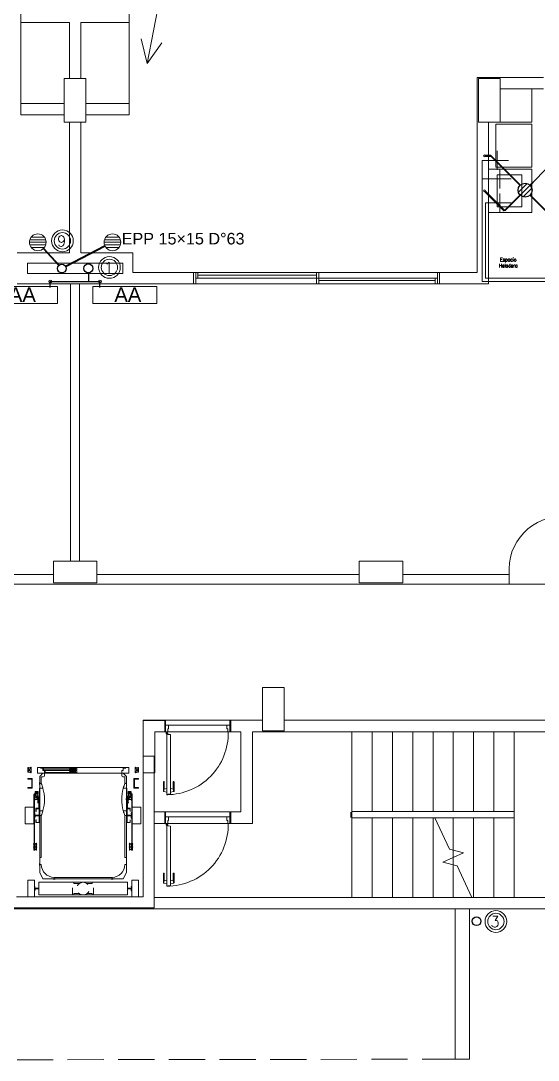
# Model space of a CAD drawing. Header units: millimetres. Extents: x 539 to 842, y -453 to -96.
# Drawn here: x 752.01 to 759.17, y -323.59 to -309.23 of the extents above; entities that cross this region are included whole.
import ezdxf

# ---------------------------------------------------------------- set-up
doc = ezdxf.new("R2010")
doc.units = ezdxf.units.MM
doc.header["$LTSCALE"] = 0.1
for name, pattern in [('ACAD_ISO02W100', [15, 12, -3]), ('CENTER', [2.25, 1, -0.1, 0.05, -0.1, 1]), ('CONTINUA', [0]), ('DASHED', [0.7, 0.5, -0.2]), ('HIDDEN', [0.375, 0.25, -0.125]), ('HIDDEN2', [0.1875, 0.125, -0.0625]), ('Overhead', [0.003969, 0.002381, -0.001587])]:
    doc.linetypes.add(name, pattern=pattern)
doc.layers.get('0').update_dxf_attribs({"lineweight": 5})
for name, color, linetype, lineweight in [('00-Agua Caliente', 1, 'Continuous', 20), ('00-Agua Fria', 5, 'ACAD_ISO02W100', 20), ('A-Texto Pluvial', 7, 'Continuous', 20), ('Arq-Equipamiento', 250, 'Continuous', 5)]:
    doc.layers.add(name, color=color, linetype=linetype, lineweight=lineweight)
for name, color, linetype in [('00-Pluvial', 40, 'Continuous'), ('00-Secundario', 24, 'Continuous'), ('Secundario', 24, 'Continuous'), ('Textos', 7, 'Continuous')]:
    doc.layers.add(name, color=color, linetype=linetype)
doc.layers.add('00-Primario', color=7, linetype='Continuous', true_color=0xff2400)
doc.styles.add('Arial', font='arial.ttf', dxfattribs={"height": 0.245883})
doc.styles.add('Romans', font='romans.shx')
doc.styles.add('Romans 1.50', font='romans.shx', dxfattribs={"width": 0.8, "height": 0.15})
doc.styles.get("Standard").update_dxf_attribs({"font": 'arial.ttf'})

# ---------------------------------------------------------------- blocks, each defined once
blk = doc.blocks.new('g')
blk.add_lwpolyline([(0.6, 0.2), (0.1, 0.2, -0.198945), (0, 0.3, -0.198878), (-0.1, 0.4), (-0.1, 1.2, 0.414208), (-0.3, 1.5, 0.414219), (-0.5, 1.2, -0.000005), (-0.5, -1.3, 0.000002), (-0.5, -1.3, 0.999999), (-0.1, -1.3), (-0.1, -0.4, -0.198907), (0, -0.3, -0.198919), (0.1, -0.2), (0.6, -0.2)], format="xyb")
blk = doc.blocks.new('2-1P F')
at = {"color": 8, "lineweight": 18}
for p, q in [((752.017, -308.682), (752.017, -309.248)), ((753.515, -309.248), (753.515, -308.682)), ((752.017, -309.248), (752.689, -309.248)), ((752.017, -310.369), (752.017, -309.248)), ((752.689, -309.248), (752.689, -310.024)), ((752.844, -310.024), (752.844, -309.248)), ((752.844, -309.248), (753.515, -309.248)), ((753.515, -309.248), (753.515, -310.369)), ((752.689, -310.024), (752.616, -310.024)), ((752.616, -310.024), (752.616, -310.369)), ((752.704, -310.024), (752.689, -310.024)), ((752.689, -310.024), (752.844, -310.024)), ((752.829, -310.024), (752.704, -310.024)), ((752.844, -310.024), (752.829, -310.024)), ((752.916, -310.024), (752.844, -310.024)), ((752.916, -310.369), (752.916, -310.024)), ((758.326, -310.009), (758.326, -312.703)), ((759.24, -310.009), (758.326, -310.009)), ((758.482, -310.024), (758.341, -310.024)), ((758.341, -310.024), (758.341, -310.624)), ((758.641, -310.024), (758.482, -310.024)), ((758.641, -310.149), (758.641, -310.024)), ((758.641, -310.024), (758.641, -310.165)), ((758.641, -310.15), (758.641, -310.149)), ((758.641, -310.163), (758.641, -310.15)), ((758.641, -310.164), (758.641, -310.163)), ((758.641, -310.165), (758.641, -310.164)), ((758.641, -310.624), (758.641, -310.165)), ((758.641, -310.165), (759.24, -310.165)), ((759.082, -310.624), (759.082, -310.165)), ((752.616, -310.369), (752.017, -310.369)), ((752.017, -310.369), (752.017, -310.524)), ((752.616, -310.369), (752.616, -310.384)), ((752.616, -310.524), (752.616, -310.369)), ((752.616, -310.384), (752.616, -310.509)), ((752.916, -310.384), (752.916, -310.369)), ((753.515, -310.369), (752.916, -310.369)), ((752.916, -310.369), (752.916, -310.524)), ((752.916, -310.509), (752.916, -310.384)), ((753.515, -310.524), (753.515, -310.369)), ((752.017, -310.524), (752.616, -310.524)), ((752.616, -310.509), (752.616, -310.524)), ((752.616, -310.524), (752.616, -310.624)), ((752.916, -310.524), (752.916, -310.509)), ((752.916, -310.624), (752.916, -310.524)), ((752.916, -310.524), (753.515, -310.524)), ((752.616, -310.624), (752.689, -310.624)), ((752.689, -310.624), (752.704, -310.624)), ((752.689, -310.624), (752.689, -312.433)), ((752.844, -310.624), (752.689, -310.624)), ((752.704, -310.624), (752.829, -310.624)), ((752.829, -310.624), (752.844, -310.624)), ((752.844, -310.624), (752.916, -310.624)), ((752.844, -312.433), (752.844, -310.624)), ((758.341, -310.624), (758.466, -310.624)), ((758.482, -310.624), (758.341, -310.624)), ((758.466, -310.624), (758.467, -310.624)), ((758.467, -310.624), (758.479, -310.624)), ((758.479, -310.624), (758.48, -310.624)), ((758.48, -310.624), (758.482, -310.624)), ((758.482, -310.624), (758.641, -310.624)), ((758.482, -312.859), (758.482, -310.624)), ((758.641, -310.624), (759.082, -310.624)), ((759.082, -311.274), (758.482, -311.274)), ((758.602, -311.795), (758.602, -311.355)), ((758.602, -311.355), (758.942, -311.355)), ((758.942, -311.355), (758.942, -311.795)), ((759.082, -311.876), (759.082, -311.274)), ((758.942, -311.795), (758.602, -311.795)), ((758.482, -311.876), (759.082, -311.876)), ((752.689, -312.433), (751.967, -312.433)), ((753.565, -312.433), (752.844, -312.433)), ((753.565, -312.703), (753.565, -312.433)), ((752.107, -312.573), (753.425, -312.573)), ((752.107, -312.718), (752.107, -312.573)), ((753.425, -312.573), (753.425, -312.718)), ((753.425, -312.718), (752.107, -312.718)), ((754.404, -312.703), (753.565, -312.703)), ((754.434, -312.703), (754.404, -312.703)), ((754.404, -312.703), (754.404, -312.859)), ((754.464, -312.703), (754.434, -312.703)), ((754.434, -312.703), (754.434, -312.781)), ((754.434, -312.859), (754.434, -312.703)), ((754.434, -312.781), (754.464, -312.781)), ((754.464, -312.781), (754.464, -312.703)), ((754.464, -312.703), (756.104, -312.703)), ((754.464, -312.731), (754.464, -312.742)), ((754.464, -312.742), (756.104, -312.742)), ((756.104, -312.781), (754.464, -312.781)), ((756.134, -312.703), (756.104, -312.703)), ((756.104, -312.703), (756.104, -312.781)), ((756.104, -312.742), (756.104, -312.731)), ((756.134, -312.781), (756.104, -312.781)), ((756.104, -312.781), (756.104, -312.859)), ((756.104, -312.781), (756.134, -312.781)), ((756.134, -312.781), (756.134, -312.703)), ((756.134, -312.703), (757.774, -312.703)), ((756.134, -312.859), (756.134, -312.781)), ((756.134, -312.781), (757.744, -312.781)), ((757.744, -312.812), (756.134, -312.812)), ((756.134, -312.812), (756.134, -312.826)), ((757.774, -312.781), (757.744, -312.781)), ((757.744, -312.781), (757.744, -312.859)), ((757.744, -312.826), (757.744, -312.812)), ((757.804, -312.703), (757.774, -312.703)), ((757.774, -312.703), (757.774, -312.859)), ((757.774, -312.859), (757.774, -312.781)), ((758.326, -312.703), (757.804, -312.703)), ((757.804, -312.859), (757.804, -312.703)), ((751.967, -312.859), (754.404, -312.859)), ((751.967, -312.859), (752.107, -312.859)), ((752.107, -312.859), (752.107, -312.858)), ((752.704, -312.859), (752.704, -316.692)), ((752.829, -312.859), (752.704, -312.859)), ((752.829, -316.692), (752.829, -312.859)), ((753.425, -312.858), (753.425, -312.859)), ((754.404, -312.859), (754.434, -312.859)), ((756.104, -312.859), (754.434, -312.859)), ((756.104, -312.859), (756.134, -312.859)), ((757.744, -312.859), (756.134, -312.859)), ((757.744, -312.859), (757.774, -312.859)), ((757.774, -312.859), (757.804, -312.859)), ((757.804, -312.859), (758.482, -312.859)), ((753.066, -316.692), (752.466, -316.692)), ((752.466, -316.692), (752.466, -316.876)), ((752.704, -316.692), (752.829, -316.692)), ((753.066, -316.876), (753.066, -316.692)), ((757.295, -316.692), (756.695, -316.692)), ((756.695, -316.692), (756.695, -316.876)), ((757.295, -316.876), (757.295, -316.692)), ((752.466, -316.876), (748.838, -316.876)), ((752.466, -316.876), (752.466, -316.878)), ((752.466, -316.992), (752.466, -316.876)), ((752.466, -316.878), (752.466, -316.879)), ((752.466, -316.879), (752.466, -316.891)), ((752.466, -316.891), (752.466, -316.892)), ((752.466, -316.892), (752.466, -316.992)), ((752.466, -316.992), (752.466, -316.992)), ((752.466, -316.992), (753.066, -316.992)), ((753.066, -316.878), (753.066, -316.876)), ((756.695, -316.876), (753.066, -316.876)), ((753.066, -316.876), (753.066, -316.992)), ((753.066, -316.879), (753.066, -316.878)), ((753.066, -316.891), (753.066, -316.879)), ((753.066, -316.892), (753.066, -316.891)), ((753.066, -316.992), (753.066, -316.892)), ((753.066, -316.992), (753.066, -316.992)), ((756.695, -316.876), (756.695, -316.878)), ((756.695, -316.992), (756.695, -316.876)), ((756.695, -316.878), (756.695, -316.879)), ((756.695, -316.879), (756.695, -316.891)), ((756.695, -316.891), (756.695, -316.892)), ((756.695, -316.892), (756.695, -316.992)), ((756.695, -316.992), (757.295, -316.992)), ((757.295, -316.878), (757.295, -316.876)), ((758.743, -316.876), (757.295, -316.876)), ((757.295, -316.876), (757.295, -316.992)), ((757.295, -316.879), (757.295, -316.878)), ((757.295, -316.891), (757.295, -316.879)), ((757.295, -316.892), (757.295, -316.891)), ((757.295, -316.992), (757.295, -316.892)), ((758.743, -316.876), (758.768, -316.876)), ((758.768, -316.876), (758.768, -317.01)), ((746.789, -317.01), (752.466, -317.01)), ((752.466, -317.01), (758.743, -317.01)), ((758.768, -317.01), (758.743, -317.01)), ((759.568, -317.01), (758.768, -317.01)), ((755.657, -318.438), (755.357, -318.438)), ((755.357, -318.438), (755.357, -319.038)), ((755.657, -318.89), (755.657, -318.438)), ((754.007, -318.89), (753.707, -318.89)), ((753.707, -318.89), (753.707, -319.616)), ((754.007, -318.892), (753.707, -318.892)), ((753.707, -318.893), (753.708, -318.893)), ((753.708, -318.89), (753.708, -319.616)), ((754.007, -318.893), (753.709, -318.893)), ((753.709, -318.893), (753.709, -319.616)), ((754.007, -318.89), (754.007, -319.053)), ((754.017, -318.89), (754.007, -318.89)), ((754.017, -318.89), (754.907, -318.89)), ((754.017, -318.961), (754.017, -318.89)), ((754.059, -318.961), (754.017, -318.961)), ((754.017, -318.961), (754.017, -319.053)), ((754.047, -319.053), (754.047, -319.011)), ((754.047, -319.011), (754.059, -319.011)), ((754.059, -319.011), (754.059, -318.961)), ((754.865, -318.961), (754.059, -318.961)), ((754.907, -318.961), (754.865, -318.961)), ((754.865, -318.961), (754.865, -319.011)), ((754.865, -319.011), (754.877, -319.011)), ((754.877, -319.011), (754.877, -319.053)), ((754.917, -318.89), (754.907, -318.89)), ((754.907, -318.89), (754.907, -318.961)), ((754.907, -319.053), (754.907, -318.961)), ((755.357, -318.89), (754.917, -318.89)), ((754.917, -319.053), (754.917, -318.89)), ((755.657, -318.892), (755.657, -318.89)), ((759.782, -318.89), (755.657, -318.89)), ((755.657, -318.89), (755.657, -319.038)), ((755.657, -318.893), (755.657, -318.892)), ((755.657, -318.908), (755.657, -318.893)), ((755.657, -319.038), (755.657, -318.908)), ((753.869, -319.053), (754.007, -319.053)), ((753.869, -319.616), (753.869, -319.053)), ((754.007, -319.053), (754.017, -319.053)), ((754.017, -319.053), (754.047, -319.053)), ((754.035, -319.053), (754.026, -319.064)), ((754.032, -319.061), (754.039, -319.053)), ((754.039, -319.053), (754.035, -319.053)), ((754.048, -319.08), (754.035, -319.08)), ((754.035, -319.08), (754.035, -319.921)), ((754.045, -319.07), (754.037, -319.063)), ((754.04, -319.07), (754.043, -319.072)), ((754.043, -319.072), (754.043, -319.08)), ((754.043, -319.08), (754.046, -319.08)), ((754.046, -319.08), (754.046, -319.072)), ((754.047, -319.053), (754.877, -319.053)), ((754.048, -319.088), (754.048, -319.08)), ((754.086, -319.09), (754.048, -319.088)), ((754.086, -319.91), (754.086, -319.09)), ((754.877, -319.053), (754.907, -319.053)), ((754.907, -319.053), (754.917, -319.053)), ((754.917, -319.053), (755.057, -319.053)), ((755.057, -319.053), (755.057, -320.157)), ((755.217, -319.053), (759.782, -319.053)), ((755.217, -320.317), (755.217, -319.053)), ((755.357, -319.038), (755.42, -319.038)), ((755.42, -319.038), (755.657, -319.038)), ((756.594, -320.153), (756.594, -319.053)), ((759.934, -319.053), (756.594, -319.053)), ((756.874, -320.153), (756.874, -319.053)), ((756.874, -320.153), (756.874, -319.053)), ((757.154, -320.153), (757.154, -319.053)), ((757.154, -320.153), (757.154, -319.053)), ((757.434, -320.153), (757.434, -319.053)), ((757.434, -320.153), (757.434, -319.053)), ((757.714, -320.153), (757.714, -319.053)), ((757.714, -320.153), (757.714, -319.053)), ((757.994, -320.153), (757.994, -319.053)), ((757.994, -320.153), (757.994, -319.053)), ((758.274, -320.153), (758.274, -319.053)), ((758.274, -320.153), (758.274, -319.053)), ((758.554, -320.153), (758.554, -319.053)), ((758.554, -320.153), (758.554, -319.053)), ((758.834, -320.153), (758.834, -319.053)), ((758.834, -320.153), (758.834, -319.053)), ((753.857, -319.386), (753.707, -319.386)), ((753.707, -319.386), (753.707, -321.333)), ((753.857, -321.483), (753.857, -319.386)), ((752.286, -319.551), (752.318, -319.551)), ((752.321, -319.585), (752.321, -319.553)), ((752.322, -319.586), (752.341, -319.586)), ((752.343, -319.657), (752.343, -319.589)), ((753.41, -319.657), (753.41, -319.589)), ((753.431, -319.586), (753.413, -319.586)), ((753.432, -319.585), (753.432, -319.553)), ((753.468, -319.551), (753.435, -319.551)), ((752.112, -319.697), (752.174, -319.697)), ((752.112, -319.706), (752.112, -319.697)), ((752.166, -319.706), (752.112, -319.706)), ((752.166, -319.822), (752.166, -319.706)), ((752.174, -319.697), (752.174, -319.831)), ((753.641, -319.697), (753.579, -319.697)), ((753.579, -319.697), (753.579, -319.831)), ((753.588, -319.822), (753.588, -319.706)), ((753.588, -319.706), (753.641, -319.706)), ((753.641, -319.706), (753.641, -319.697)), ((753.707, -319.616), (753.869, -319.616)), ((752.112, -319.831), (752.112, -319.822)), ((752.112, -319.822), (752.166, -319.822)), ((752.174, -319.831), (752.112, -319.831)), ((753.579, -319.831), (753.641, -319.831)), ((753.641, -319.822), (753.588, -319.822)), ((753.641, -319.831), (753.641, -319.822)), ((753.987, -319.744), (753.987, -319.87)), ((753.993, -319.738), (753.993, -319.877)), ((753.999, -319.845), (753.993, -319.852)), ((753.993, -319.877), (754.035, -319.887)), ((753.999, -319.845), (753.999, -319.744)), ((754.035, -319.836), (753.999, -319.845)), ((754.035, -319.887), (754.035, -319.836)), ((754.086, -319.836), (754.086, -319.887)), ((754.122, -319.845), (754.086, -319.836)), ((754.086, -319.887), (754.128, -319.877)), ((754.122, -319.744), (754.122, -319.845)), ((754.122, -319.845), (754.128, -319.852)), ((754.128, -319.738), (754.128, -319.877)), ((754.134, -319.87), (754.134, -319.744)), ((754.035, -319.921), (754.048, -319.921)), ((754.048, -319.913), (754.086, -319.91)), ((754.048, -319.921), (754.048, -319.913)), ((754.007, -320.157), (753.857, -320.157)), ((754.007, -320.157), (754.007, -320.317)), ((754.017, -320.157), (754.007, -320.157)), ((754.017, -320.157), (754.907, -320.157)), ((754.017, -320.225), (754.017, -320.157)), ((754.917, -320.157), (754.907, -320.157)), ((754.907, -320.157), (754.907, -320.225)), ((755.057, -320.157), (754.917, -320.157)), ((754.917, -320.317), (754.917, -320.157)), ((756.579, -320.233), (756.579, -320.163)), ((756.592, -320.245), (756.592, -320.15)), ((756.593, -320.248), (756.593, -320.149)), ((756.594, -320.15), (756.593, -320.15)), ((756.594, -320.248), (756.594, -320.148)), ((758.834, -320.153), (756.594, -320.153)), ((758.834, -320.238), (758.834, -320.153)), ((752.203, -320.245), (752.203, -320.172)), ((752.203, -320.172), (752.207, -320.172)), ((752.203, -320.245), (752.207, -320.245)), ((752.21, -320.174), (752.213, -320.203)), ((752.213, -320.214), (752.21, -320.242)), ((752.23, -320.205), (752.215, -320.205)), ((752.23, -320.212), (752.215, -320.212)), ((752.23, -320.205), (752.232, -320.204)), ((752.23, -320.205), (752.232, -320.204)), ((752.23, -320.212), (752.232, -320.212)), ((752.23, -320.212), (752.232, -320.212)), ((752.262, -320.204), (752.232, -320.204)), ((752.262, -320.212), (752.232, -320.212)), ((752.263, -320.205), (752.262, -320.204)), ((752.263, -320.211), (752.262, -320.212)), ((752.263, -320.205), (752.263, -320.211)), ((753.49, -320.205), (753.491, -320.204)), ((753.49, -320.205), (753.49, -320.211)), ((753.49, -320.211), (753.491, -320.212)), ((753.491, -320.204), (753.521, -320.204)), ((753.491, -320.212), (753.521, -320.212)), ((753.524, -320.205), (753.521, -320.204)), ((753.524, -320.205), (753.521, -320.204)), ((753.524, -320.212), (753.521, -320.212)), ((753.524, -320.212), (753.521, -320.212)), ((753.524, -320.205), (753.538, -320.205)), ((753.524, -320.212), (753.538, -320.212)), ((753.543, -320.174), (753.541, -320.203)), ((753.541, -320.214), (753.543, -320.242)), ((753.551, -320.172), (753.546, -320.172)), ((753.551, -320.245), (753.546, -320.245)), ((753.551, -320.245), (753.551, -320.172)), ((754.059, -320.225), (754.017, -320.225)), ((754.017, -320.225), (754.017, -320.317)), ((754.047, -320.317), (754.047, -320.275)), ((754.047, -320.275), (754.059, -320.275)), ((754.059, -320.275), (754.059, -320.225)), ((754.865, -320.225), (754.059, -320.225)), ((754.907, -320.225), (754.865, -320.225)), ((754.865, -320.225), (754.865, -320.275)), ((754.865, -320.275), (754.877, -320.275)), ((754.877, -320.275), (754.877, -320.317)), ((754.907, -320.317), (754.907, -320.225)), ((756.594, -320.245), (756.593, -320.245)), ((756.594, -320.238), (756.874, -320.238)), ((756.594, -320.245), (756.594, -321.338)), ((756.874, -320.238), (757.154, -320.238)), ((756.874, -320.238), (756.874, -321.338)), ((757.154, -320.238), (757.434, -320.238)), ((757.154, -320.238), (757.154, -321.338)), ((757.434, -320.238), (757.714, -320.238)), ((757.434, -320.238), (757.434, -321.338)), ((757.714, -320.238), (757.738, -320.238)), ((757.714, -320.238), (757.714, -321.338)), ((757.738, -320.238), (758.834, -320.238)), ((757.994, -320.238), (757.994, -320.687)), ((757.994, -320.238), (757.994, -320.687)), ((758.274, -320.238), (758.274, -321.338)), ((758.274, -320.238), (758.274, -321.338)), ((758.554, -320.238), (758.554, -321.338)), ((758.554, -320.238), (758.554, -321.338)), ((758.834, -320.238), (758.834, -321.338)), ((758.834, -320.238), (758.834, -321.338)), ((753.857, -320.317), (754.007, -320.317)), ((754.007, -320.317), (754.017, -320.317)), ((754.017, -320.317), (754.047, -320.317)), ((754.035, -320.317), (754.026, -320.328)), ((754.032, -320.325), (754.039, -320.317)), ((754.039, -320.317), (754.035, -320.317)), ((754.048, -320.344), (754.035, -320.344)), ((754.035, -320.344), (754.035, -321.185)), ((754.045, -320.334), (754.037, -320.327)), ((754.04, -320.334), (754.043, -320.336)), ((754.043, -320.336), (754.043, -320.344)), ((754.043, -320.344), (754.046, -320.344)), ((754.046, -320.344), (754.046, -320.336)), ((754.047, -320.317), (754.877, -320.317)), ((754.048, -320.352), (754.048, -320.344)), ((754.086, -320.354), (754.048, -320.352)), ((754.086, -321.174), (754.086, -320.354)), ((754.877, -320.317), (754.907, -320.317)), ((754.907, -320.317), (754.917, -320.317)), ((754.917, -320.317), (755.217, -320.317)), ((757.994, -320.687), (757.994, -320.788)), ((757.994, -320.788), (757.994, -320.888)), ((757.994, -320.788), (757.994, -320.888)), ((753.987, -321.008), (753.987, -321.134)), ((753.993, -321.002), (753.993, -321.141)), ((753.999, -321.109), (753.999, -321.008)), ((754.122, -321.008), (754.122, -321.109)), ((754.128, -321.002), (754.128, -321.141)), ((754.134, -321.134), (754.134, -321.008)), ((757.994, -320.888), (757.994, -321.338)), ((753.999, -321.109), (753.993, -321.116)), ((753.993, -321.141), (754.035, -321.151)), ((754.035, -321.1), (753.999, -321.109)), ((754.035, -321.151), (754.035, -321.1)), ((754.086, -321.1), (754.086, -321.151)), ((754.122, -321.109), (754.086, -321.1)), ((754.086, -321.151), (754.128, -321.141)), ((754.122, -321.109), (754.128, -321.116)), ((752.206, -321.186), (752.206, -321.248)), ((752.208, -321.186), (752.206, -321.186)), ((752.208, -321.248), (752.206, -321.248)), ((752.214, -321.211), (752.211, -321.189)), ((752.214, -321.223), (752.211, -321.246)), ((752.23, -321.214), (752.216, -321.214)), ((752.23, -321.221), (752.216, -321.221)), ((752.23, -321.214), (752.232, -321.213)), ((752.23, -321.221), (752.232, -321.221)), ((752.262, -321.213), (752.232, -321.213)), ((752.262, -321.221), (752.232, -321.221)), ((752.263, -321.214), (752.262, -321.213)), ((752.263, -321.22), (752.262, -321.221)), ((752.263, -321.214), (752.263, -321.22)), ((753.49, -321.214), (753.491, -321.213)), ((753.49, -321.214), (753.49, -321.22)), ((753.49, -321.22), (753.491, -321.221)), ((753.491, -321.213), (753.521, -321.213)), ((753.491, -321.221), (753.521, -321.221)), ((753.524, -321.214), (753.521, -321.213)), ((753.524, -321.221), (753.521, -321.221)), ((753.524, -321.214), (753.537, -321.214)), ((753.524, -321.221), (753.537, -321.221)), ((753.54, -321.211), (753.542, -321.189)), ((753.54, -321.223), (753.542, -321.246)), ((753.545, -321.186), (753.548, -321.186)), ((753.545, -321.248), (753.548, -321.248)), ((753.548, -321.186), (753.548, -321.248)), ((754.035, -321.185), (754.048, -321.185)), ((754.048, -321.177), (754.086, -321.174)), ((754.048, -321.185), (754.048, -321.177)), ((753.707, -321.333), (751.957, -321.333)), ((753.857, -321.335), (753.857, -321.483)), ((759.934, -321.338), (753.857, -321.338)), ((751.507, -321.498), (753.857, -321.498)), ((751.807, -321.483), (753.857, -321.483)), ((753.857, -321.498), (759.939, -321.498)), ((758.22, -321.498), (758.02, -321.498)), ((758.02, -321.498), (758.02, -323.574)), ((758.22, -323.574), (758.22, -321.498)), ((758.02, -323.574), (758.22, -323.574))]:
    blk.add_line(p, q, dxfattribs=at)
at = {"color": 8, "linetype": 'HIDDEN', "lineweight": 18}
for p, q in [((752.112, -319.608), (752.157, -319.537)), ((752.112, -319.546), (752.157, -319.617)), ((753.641, -319.608), (753.597, -319.537)), ((753.641, -319.546), (753.597, -319.617))]:
    blk.add_line(p, q, dxfattribs=at)
at = {"color": 8, "linetype": 'Continuous', "lineweight": 18}
for p, q in [((752.921, -319.542), (752.246, -319.542)), ((752.246, -319.542), (752.246, -319.622)), ((752.33, -319.551), (752.788, -319.551)), ((752.33, -319.577), (752.33, -319.551)), ((752.788, -319.577), (752.33, -319.577)), ((752.351, -319.613), (752.351, -319.586)), ((752.351, -319.586), (752.579, -319.586)), ((752.788, -319.586), (752.579, -319.586)), ((752.69, -319.564), (752.698, -319.558)), ((752.777, -319.564), (752.69, -319.564)), ((752.69, -319.564), (752.699, -319.571)), ((752.788, -319.551), (752.788, -319.577)), ((752.788, -319.613), (752.788, -319.586)), ((752.832, -319.542), (753.508, -319.542)), ((753.508, -319.542), (753.508, -319.622)), ((752.246, -319.622), (752.921, -319.622)), ((752.277, -319.67), (752.321, -319.622)), ((752.277, -320.995), (752.277, -319.67)), ((752.326, -319.675), (752.302, -319.675)), ((752.321, -319.622), (752.921, -319.622)), ((752.579, -319.613), (752.351, -319.613)), ((752.579, -319.613), (752.788, -319.613)), ((752.69, -319.601), (752.698, -319.594)), ((752.777, -319.601), (752.69, -319.601)), ((752.69, -319.601), (752.699, -319.607)), ((753.432, -319.622), (752.832, -319.622)), ((753.508, -319.622), (752.832, -319.622)), ((753.428, -319.675), (753.452, -319.675)), ((753.477, -319.669), (753.432, -319.622)), ((753.477, -320.995), (753.477, -319.669)), ((752.217, -319.875), (752.252, -319.875)), ((752.217, -319.876), (752.252, -319.876)), ((753.536, -319.875), (753.502, -319.875)), ((753.536, -319.876), (753.502, -319.876)), ((752.197, -319.917), (752.197, -320.288)), ((752.203, -319.917), (752.203, -320.288)), ((752.208, -319.905), (752.254, -319.905)), ((752.208, -319.911), (752.254, -319.911)), ((752.21, -319.958), (752.21, -319.997)), ((752.21, -319.997), (752.211, -319.997)), ((752.211, -319.989), (752.211, -319.997)), ((752.212, -319.955), (752.229, -319.955)), ((752.212, -319.987), (752.252, -319.987)), ((752.212, -319.988), (752.252, -319.988)), ((752.215, -319.877), (752.215, -319.903)), ((752.215, -319.89), (752.216, -319.89)), ((752.216, -319.877), (752.216, -319.903)), ((752.216, -319.903), (752.217, -319.904)), ((752.217, -319.904), (752.252, -319.904)), ((752.217, -319.904), (752.252, -319.904)), ((752.219, -319.911), (752.219, -319.94)), ((752.219, -319.94), (752.229, -319.94)), ((752.224, -319.886), (752.228, -319.886)), ((752.224, -319.886), (752.224, -319.894)), ((752.224, -319.894), (752.228, -319.894)), ((752.228, -319.884), (752.228, -319.886)), ((752.228, -319.884), (752.241, -319.884)), ((752.228, -319.894), (752.228, -319.896)), ((752.228, -319.896), (752.241, -319.896)), ((752.229, -319.934), (752.229, -319.968)), ((752.24, -319.934), (752.229, -319.934)), ((752.229, -319.968), (752.24, -319.968)), ((752.24, -319.968), (752.24, -319.934)), ((752.24, -319.94), (752.25, -319.94)), ((752.24, -319.955), (752.252, -319.955)), ((752.241, -319.884), (752.241, -319.886)), ((752.241, -319.886), (752.245, -319.886)), ((752.241, -319.894), (752.241, -319.896)), ((752.241, -319.894), (752.245, -319.894)), ((752.244, -319.988), (752.244, -319.99)), ((752.244, -319.99), (752.251, -319.99)), ((752.245, -319.886), (752.245, -319.894)), ((752.25, -319.911), (752.25, -319.94)), ((752.251, -319.988), (752.251, -319.991)), ((752.251, -319.991), (752.253, -319.991)), ((752.253, -319.903), (752.252, -319.904)), ((752.253, -319.877), (752.253, -319.903)), ((752.253, -319.89), (752.254, -319.89)), ((752.253, -319.989), (752.253, -320.028)), ((752.254, -319.877), (752.254, -319.903)), ((752.254, -319.905), (752.254, -319.911)), ((752.254, -319.958), (752.254, -320.028)), ((752.254, -319.958), (752.263, -319.958)), ((752.254, -320.003), (752.263, -320.003)), ((752.263, -320.099), (752.263, -319.935)), ((752.263, -319.935), (752.268, -319.935)), ((752.268, -319.935), (752.268, -320.1)), ((752.268, -319.971), (752.271, -319.971)), ((752.268, -319.99), (752.271, -319.99)), ((752.271, -319.971), (752.279, -319.971)), ((752.271, -319.99), (752.271, -319.971)), ((752.271, -319.975), (752.279, -319.975)), ((752.271, -319.986), (752.279, -319.986)), ((752.271, -319.99), (752.279, -319.99)), ((752.28, -319.988), (752.28, -319.972)), ((753.482, -319.971), (753.474, -319.971)), ((753.474, -319.988), (753.474, -319.972)), ((753.482, -319.986), (753.474, -319.986)), ((753.482, -319.99), (753.474, -319.99)), ((753.482, -319.975), (753.475, -319.975)), ((753.485, -319.971), (753.483, -319.971)), ((753.483, -319.99), (753.483, -319.971)), ((753.485, -319.99), (753.483, -319.99)), ((753.49, -319.935), (753.485, -319.935)), ((753.485, -319.935), (753.485, -320.1)), ((753.49, -320.099), (753.49, -319.935)), ((753.499, -319.958), (753.49, -319.958)), ((753.499, -320.003), (753.49, -320.003)), ((753.499, -319.877), (753.499, -319.903)), ((753.5, -319.89), (753.499, -319.89)), ((753.545, -319.905), (753.499, -319.905)), ((753.499, -319.905), (753.499, -319.911)), ((753.545, -319.911), (753.499, -319.911)), ((753.499, -319.958), (753.499, -320.028)), ((753.5, -319.877), (753.5, -319.903)), ((753.5, -319.903), (753.502, -319.904)), ((753.5, -319.989), (753.5, -320.028)), ((753.503, -319.991), (753.5, -319.991)), ((753.536, -319.904), (753.502, -319.904)), ((753.536, -319.904), (753.502, -319.904)), ((753.513, -319.955), (753.502, -319.955)), ((753.541, -319.987), (753.502, -319.987)), ((753.541, -319.988), (753.502, -319.988)), ((753.503, -319.911), (753.503, -319.94)), ((753.513, -319.94), (753.503, -319.94)), ((753.503, -319.988), (753.503, -319.991)), ((753.51, -319.99), (753.503, -319.99)), ((753.509, -319.886), (753.509, -319.894)), ((753.513, -319.886), (753.509, -319.886)), ((753.513, -319.894), (753.509, -319.894)), ((753.51, -319.988), (753.51, -319.99)), ((753.513, -319.884), (753.513, -319.886)), ((753.525, -319.884), (753.513, -319.884)), ((753.513, -319.894), (753.513, -319.896)), ((753.525, -319.896), (753.513, -319.896)), ((753.513, -319.968), (753.513, -319.934)), ((753.513, -319.934), (753.525, -319.934)), ((753.525, -319.968), (753.513, -319.968)), ((753.525, -319.884), (753.525, -319.886)), ((753.529, -319.886), (753.525, -319.886)), ((753.525, -319.894), (753.525, -319.896)), ((753.529, -319.894), (753.525, -319.894)), ((753.525, -319.934), (753.525, -319.968)), ((753.535, -319.94), (753.525, -319.94)), ((753.541, -319.955), (753.525, -319.955)), ((753.529, -319.886), (753.529, -319.894)), ((753.535, -319.911), (753.535, -319.94)), ((753.538, -319.903), (753.536, -319.904)), ((753.538, -319.877), (753.538, -319.903)), ((753.539, -319.89), (753.538, -319.89)), ((753.539, -319.877), (753.539, -319.903)), ((753.542, -319.989), (753.542, -319.997)), ((753.544, -319.997), (753.542, -319.997)), ((753.544, -319.958), (753.544, -319.997)), ((753.551, -319.917), (753.551, -320.288)), ((753.556, -319.917), (753.556, -320.288)), ((752.077, -320.324), (752.077, -320.093)), ((752.077, -320.093), (752.197, -320.093)), ((752.197, -320.093), (752.197, -320.324)), ((752.224, -320.105), (752.257, -320.105)), ((752.224, -320.111), (752.224, -320.105)), ((752.258, -320.111), (752.224, -320.111)), ((752.245, -320.03), (752.252, -320.03)), ((752.245, -320.03), (752.245, -320.031)), ((752.245, -320.031), (752.252, -320.031)), ((753.495, -320.111), (753.529, -320.111)), ((753.529, -320.105), (753.496, -320.105)), ((753.508, -320.03), (753.502, -320.03)), ((753.508, -320.031), (753.502, -320.031)), ((753.508, -320.03), (753.508, -320.031)), ((753.529, -320.111), (753.529, -320.105)), ((753.677, -320.093), (753.556, -320.093)), ((753.556, -320.093), (753.556, -320.324)), ((753.677, -320.324), (753.677, -320.093)), ((752.197, -320.288), (752.203, -320.288)), ((752.277, -320.208), (752.299, -320.208)), ((752.299, -320.208), (752.299, -320.786)), ((753.477, -320.208), (753.454, -320.208)), ((753.454, -320.208), (753.454, -320.786)), ((753.556, -320.288), (753.551, -320.288)), ((757.941, -320.674), (757.738, -320.238)), ((752.197, -320.324), (752.077, -320.324)), ((753.556, -320.324), (753.677, -320.324)), ((757.852, -320.854), (758.136, -320.722)), ((758.136, -320.722), (757.941, -320.674)), ((752.299, -320.786), (752.277, -320.786)), ((753.454, -320.786), (753.477, -320.786)), ((758.047, -320.901), (757.852, -320.854)), ((752.321, -321.084), (752.277, -320.995)), ((753.432, -321.084), (753.477, -320.995)), ((758.25, -321.338), (758.047, -320.901)), ((752.112, -321.333), (752.112, -321.102)), ((752.112, -321.102), (752.206, -321.102)), ((752.206, -321.102), (752.206, -321.333)), ((752.263, -321.305), (752.263, -321.129)), ((752.263, -321.129), (752.921, -321.13)), ((752.921, -321.084), (752.321, -321.084)), ((752.477, -321.084), (752.477, -321.062)), ((752.477, -321.062), (752.921, -321.062)), ((753.277, -321.062), (752.832, -321.062)), ((752.832, -321.084), (753.432, -321.084)), ((753.49, -321.129), (752.832, -321.13)), ((753.277, -321.084), (753.277, -321.062)), ((753.49, -321.305), (753.49, -321.129)), ((753.641, -321.102), (753.548, -321.102)), ((753.548, -321.102), (753.548, -321.333)), ((753.641, -321.333), (753.641, -321.102)), ((752.921, -321.305), (752.263, -321.305)), ((752.832, -321.305), (753.49, -321.305)), ((752.206, -321.333), (752.112, -321.333)), ((753.548, -321.333), (753.641, -321.333))]:
    blk.add_line(p, q, dxfattribs=at)
at = {"color": 8, "linetype": 'CENTER', "lineweight": 18}
for p, q in [((752.217, -319.89), (752.252, -319.89)), ((752.242, -319.98), (752.283, -319.98)), ((753.512, -319.98), (753.47, -319.98)), ((753.536, -319.89), (753.502, -319.89))]:
    blk.add_line(p, q, dxfattribs=at)
at = {"color": 8, "linetype": 'DASHED', "lineweight": 18}
for p, q in [((752.244, -319.971), (752.251, -319.971)), ((752.244, -319.971), (752.244, -319.987)), ((752.244, -319.975), (752.251, -319.975)), ((752.244, -319.986), (752.251, -319.986)), ((752.251, -319.97), (752.251, -319.987)), ((752.251, -319.97), (752.254, -319.97)), ((752.253, -319.989), (752.253, -319.989)), ((753.503, -319.97), (753.499, -319.97)), ((753.5, -319.989), (753.5, -319.989)), ((753.503, -319.97), (753.503, -319.987)), ((753.51, -319.971), (753.503, -319.971)), ((753.51, -319.975), (753.503, -319.975)), ((753.51, -319.986), (753.503, -319.986)), ((753.51, -319.971), (753.51, -319.987))]:
    blk.add_line(p, q, dxfattribs=at)
at = {"color": 8, "linetype": 'Overhead', "lineweight": 18}
for p, q in [((756.594, -320.245), (756.594, -321.338)), ((756.874, -320.238), (756.874, -321.338)), ((757.154, -320.238), (757.154, -321.338)), ((757.434, -320.238), (757.434, -321.338)), ((757.714, -320.238), (757.714, -321.338)), ((757.994, -320.687), (757.994, -320.788)), ((757.994, -320.888), (757.994, -321.338))]:
    blk.add_line(p, q, dxfattribs=at)
at = {"color": 8, "linetype": 'HIDDEN2', "lineweight": 18, "ltscale": 0.5}
for p, q in [((752.731, -321.305), (752.731, -321.13)), ((752.731, -321.13), (752.75, -321.13)), ((752.75, -321.13), (752.75, -321.149)), ((752.75, -321.149), (752.823, -321.149)), ((753.003, -321.149), (752.93, -321.149)), ((753.022, -321.13), (753.003, -321.13)), ((753.003, -321.13), (753.003, -321.149)), ((753.022, -321.305), (753.022, -321.13)), ((752.75, -321.305), (752.731, -321.305)), ((752.823, -321.285), (752.75, -321.285)), ((752.75, -321.285), (752.75, -321.305)), ((752.93, -321.285), (753.003, -321.285)), ((753.003, -321.285), (753.003, -321.305)), ((753.003, -321.305), (753.022, -321.305))]:
    blk.add_line(p, q, dxfattribs=at)
at = {"color": 8, "linetype": 'DASHED', "lineweight": 18, "ltscale": 10}
blk.add_line((747.063, -323.589), (758.12, -323.574), dxfattribs=at)
at = {"color": 8, "lineweight": 18}
for points in [[(759.082, -310.656), (759.082, -311.246), (758.582, -311.246), (758.582, -310.656)], [(752.157, -319.537), (752.157, -319.617), (752.112, -319.608), (752.112, -319.546)], [(753.597, -319.537), (753.597, -319.617), (753.641, -319.608), (753.641, -319.546)], [(752.234, -320.591), (752.229, -320.591), (752.229, -320.688), (752.234, -320.688)], [(753.519, -320.591), (753.524, -320.591), (753.524, -320.688), (753.519, -320.688)]]:
    blk.add_lwpolyline(points, close=True, dxfattribs=at)
for points in [[(752.302, -319.675, 0.382405), (752.299, -319.677), (752.299, -319.761, -0.382405), (752.296, -319.764), (752.279, -319.764, -0.414213), (752.277, -319.761), (752.277, -319.753)], [(753.452, -319.675, -0.382405), (753.454, -319.677), (753.454, -319.761, 0.382405), (753.457, -319.764), (753.474, -319.764, 0.414213), (753.477, -319.761), (753.477, -319.753)], [(752.272, -319.831), (752.318, -319.831, 0.498137), (752.321, -319.827, 0.014075), (752.311, -319.796, 0.014078), (752.299, -319.766, 0.303961), (752.297, -319.764), (752.279, -319.764, 0.414205), (752.277, -319.767), (752.277, -319.775)], [(752.294, -319.831), (752.275, -319.831, 0.415832), (752.272, -319.833), (752.272, -320.139, 0.414217), (752.275, -320.142), (752.294, -320.142)], [(752.279, -319.764, 0.414213), (752.277, -319.767), (752.277, -319.775)], [(752.296, -320.142), (752.32, -320.142, 0.337311), (752.322, -320.14, 0.067471), (752.343, -319.986, 0.067485), (752.322, -319.832, 0.337302), (752.32, -319.831), (752.296, -319.831)], [(753.457, -320.142), (753.434, -320.142, -0.337311), (753.431, -320.14, -0.067471), (753.41, -319.986, -0.067485), (753.431, -319.832, -0.337302), (753.434, -319.831), (753.457, -319.831)], [(753.481, -319.831), (753.435, -319.831, -0.498137), (753.433, -319.827, -0.014075), (753.442, -319.796, -0.014078), (753.454, -319.766, -0.303961), (753.456, -319.764), (753.474, -319.764, -0.414205), (753.477, -319.767), (753.477, -319.775)], [(753.459, -319.831), (753.478, -319.831, -0.415832), (753.481, -319.833), (753.481, -320.139, -0.414217), (753.478, -320.142), (753.459, -320.142)], [(753.474, -319.764, -0.414213), (753.477, -319.767), (753.477, -319.775)], [(752.228, -320.266), (752.225, -320.266), (752.225, -320.301, 0.414213), (752.23, -320.306), (752.266, -320.306, 0.414214), (752.271, -320.301), (752.271, -320.116, 0.414214), (752.266, -320.111), (752.23, -320.111, 0.414214), (752.225, -320.116), (752.225, -320.151), (752.228, -320.151), (752.228, -320.116, -0.41421), (752.23, -320.113), (752.266, -320.113, -0.414217), (752.269, -320.116), (752.269, -320.301, -0.414213), (752.266, -320.303), (752.23, -320.303, -0.414218), (752.228, -320.301), (752.228, -320.266)], [(752.272, -320.142), (752.318, -320.142, -0.498137), (752.321, -320.145, -0.014075), (752.311, -320.176, -0.014078), (752.299, -320.207, -0.303961), (752.297, -320.208), (752.279, -320.208, -0.414205), (752.277, -320.206), (752.277, -320.198)], [(753.481, -320.142), (753.435, -320.142, 0.498137), (753.433, -320.145, 0.014075), (753.442, -320.176, 0.014078), (753.454, -320.207, 0.303961), (753.456, -320.208), (753.474, -320.208, 0.414205), (753.477, -320.206), (753.477, -320.198)], [(753.526, -320.266), (753.528, -320.266), (753.528, -320.301, -0.414213), (753.523, -320.306), (753.487, -320.306, -0.414214), (753.482, -320.301), (753.482, -320.116, -0.414214), (753.487, -320.111), (753.523, -320.111, -0.414214), (753.528, -320.116), (753.528, -320.151), (753.526, -320.151), (753.526, -320.116, 0.41421), (753.523, -320.113), (753.487, -320.113, 0.414217), (753.485, -320.116), (753.485, -320.301, 0.414213), (753.487, -320.303), (753.523, -320.303, 0.414218), (753.526, -320.301), (753.526, -320.266)], [(752.279, -320.208, 0.414205), (752.277, -320.211), (752.277, -320.219)], [(753.474, -320.208, -0.414205), (753.477, -320.211), (753.477, -320.219)], [(752.279, -320.884), (752.279, -320.884, -0.414213), (752.277, -320.881), (752.277, -320.873)], [(753.474, -320.884), (753.474, -320.884, 0.414213), (753.477, -320.881), (753.477, -320.873)], [(752.466, -321.084), (752.474, -321.084, 0.414214), (752.477, -321.081), (752.477, -321.064, 0.417709), (752.474, -321.062, -0.405583), (752.299, -320.886, 0.40989), (752.296, -320.884), (752.279, -320.884, 0.414213), (752.277, -320.887), (752.277, -320.895)], [(753.287, -321.084), (753.279, -321.084, -0.414214), (753.277, -321.081), (753.277, -321.064, -0.417709), (753.279, -321.062, 0.405583), (753.454, -320.886, -0.40989), (753.457, -320.884), (753.474, -320.884, -0.414213), (753.477, -320.887), (753.477, -320.895)], [(752.487, -321.084), (752.479, -321.084, -0.414214), (752.477, -321.081)], [(753.266, -321.084), (753.274, -321.084, 0.414214), (753.277, -321.081)]]:
    blk.add_lwpolyline(points, format="xyb", dxfattribs=at)
for points in [[(752.198, -320.591), (752.194, -320.591), (752.194, -320.688), (752.198, -320.688), (752.198, -320.102), (752.203, -320.102), (752.203, -320.688), (752.207, -320.688), (752.207, -320.591), (752.203, -320.591)], [(753.555, -320.591), (753.559, -320.591), (753.559, -320.688), (753.555, -320.688), (753.555, -320.102), (753.551, -320.102), (753.551, -320.688), (753.546, -320.688), (753.546, -320.591), (753.551, -320.591)], [(752.194, -320.604), (752.189, -320.604), (752.189, -320.599), (752.194, -320.599)], [(752.194, -320.644), (752.189, -320.644), (752.189, -320.639), (752.194, -320.639)], [(752.194, -320.675), (752.189, -320.675), (752.189, -320.679), (752.194, -320.679)], [(752.198, -320.599), (752.203, -320.599)], [(752.203, -320.604), (752.198, -320.604)], [(752.198, -320.639), (752.203, -320.639)], [(752.203, -320.644), (752.198, -320.644)], [(752.203, -320.675), (752.198, -320.675)], [(752.198, -320.679), (752.203, -320.679)], [(752.207, -320.599), (752.229, -320.599)], [(752.229, -320.604), (752.207, -320.604)], [(752.207, -320.639), (752.229, -320.639)], [(752.229, -320.644), (752.207, -320.644)], [(752.229, -320.675), (752.207, -320.675)], [(752.207, -320.679), (752.229, -320.679)], [(752.234, -320.599), (752.238, -320.599), (752.238, -320.604)], [(752.238, -320.604), (752.234, -320.604)], [(752.234, -320.639), (752.238, -320.639), (752.238, -320.644)], [(752.238, -320.644), (752.234, -320.644)], [(752.234, -320.679), (752.238, -320.679), (752.238, -320.675)], [(752.238, -320.675), (752.234, -320.675)], [(753.519, -320.599), (753.515, -320.599), (753.515, -320.604)], [(753.515, -320.604), (753.519, -320.604)], [(753.519, -320.639), (753.515, -320.639), (753.515, -320.644)], [(753.515, -320.644), (753.519, -320.644)], [(753.519, -320.679), (753.515, -320.679), (753.515, -320.675)], [(753.515, -320.675), (753.519, -320.675)], [(753.546, -320.599), (753.524, -320.599)], [(753.524, -320.604), (753.546, -320.604)], [(753.546, -320.639), (753.524, -320.639)], [(753.524, -320.644), (753.546, -320.644)], [(753.524, -320.675), (753.546, -320.675)], [(753.546, -320.679), (753.524, -320.679)], [(753.555, -320.599), (753.551, -320.599)], [(753.551, -320.604), (753.555, -320.604)], [(753.555, -320.639), (753.551, -320.639)], [(753.551, -320.644), (753.555, -320.644)], [(753.551, -320.675), (753.555, -320.675)], [(753.555, -320.679), (753.551, -320.679)], [(753.559, -320.604), (753.564, -320.604), (753.564, -320.599), (753.559, -320.599)], [(753.559, -320.644), (753.564, -320.644), (753.564, -320.639), (753.559, -320.639)], [(753.559, -320.675), (753.564, -320.675), (753.564, -320.679), (753.559, -320.679)]]:
    blk.add_lwpolyline(points, dxfattribs=at)
for centre, radius, start, end in [((759.495, -316.805), 0.73, 86.6701, 185.5698), ((754.032, -319.069), 0.008, 140.0449, 87.8154), ((754.032, -319.069), 0.008, 50.0009, 357.8154), ((754.032, -319.069), 0.851, 270.2086, 1.1106), ((754.043, -319.072), 0.003, 0, 50.0009), ((752.318, -319.553), 0.00267, 360, 90), ((752.322, -319.585), 0.00133, 180, 270), ((752.341, -319.589), 0.00267, 360, 90), ((753.413, -319.589), 0.00267, 90, 180), ((753.431, -319.585), 0.00133, 270, 0), ((753.435, -319.553), 0.00267, 90, 180), ((752.326, -319.657), 0.0178, 270, 0), ((752.326, -319.657), 0.0178, 270, 0), ((753.428, -319.657), 0.0178, 180, 270), ((753.428, -319.657), 0.0178, 180, 270), ((753.993, -319.744), 0.006, 0, 180), ((753.995, -319.87), 0.0077, 182.0498, 257.2547), ((754.128, -319.744), 0.006, 0, 180), ((754.126, -319.87), 0.0077, 282.7453, 357.9502), ((752.207, -320.174), 0.00282, 4.9483, 89.9945), ((752.207, -320.242), 0.00282, 270.0055, 355.0517), ((752.215, -320.202), 0.00267, 185.4586, 270.0006), ((752.215, -320.214), 0.00267, 89.9994, 174.5414), ((753.538, -320.202), 0.00267, 269.9994, 354.5414), ((753.538, -320.214), 0.00267, 5.4586, 90.0006), ((753.546, -320.174), 0.00282, 90.0055, 175.0517), ((753.546, -320.242), 0.00282, 184.9483, 269.9945), ((754.032, -320.333), 0.008, 140.0449, 87.8154), ((754.032, -320.333), 0.008, 50.0009, 357.8154), ((754.032, -320.333), 0.851, 270.2086, 1.1106), ((754.043, -320.336), 0.003, 0, 50.0009), ((753.993, -321.008), 0.006, 0, 180), ((754.128, -321.008), 0.006, 0, 180), ((753.995, -321.134), 0.0077, 182.0498, 257.2547), ((754.126, -321.134), 0.0077, 282.7453, 357.9502), ((752.208, -321.189), 0.00282, 4.9483, 89.9945), ((752.208, -321.245), 0.00282, 270.0055, 355.0517), ((752.216, -321.211), 0.00282, 184.9482, 269.9945), ((752.216, -321.223), 0.00282, 90.0055, 175.0518), ((753.537, -321.211), 0.00282, 270.0055, 355.0518), ((753.537, -321.223), 0.00282, 4.9482, 89.9945), ((753.545, -321.189), 0.00282, 90.0055, 175.0517), ((753.545, -321.245), 0.00282, 184.9483, 269.9945)]:
    blk.add_arc(centre, radius, start, end, dxfattribs=at)
at = {"color": 8, "linetype": 'Continuous', "lineweight": 18}
for centre, radius, start, end in [((752.217, -319.877), 0.0024, 90, 180), ((752.217, -319.877), 0.00133, 90, 180), ((752.252, -319.877), 0.0024, 360, 90), ((752.252, -319.877), 0.00133, 360, 90), ((753.502, -319.877), 0.0024, 90, 180), ((753.502, -319.877), 0.00133, 90, 180), ((753.536, -319.877), 0.0024, 0, 90), ((753.536, -319.877), 0.00133, 0, 90), ((752.208, -319.917), 0.0113, 90, 180), ((752.208, -319.917), 0.00564, 90, 180), ((752.212, -319.958), 0.00267, 90, 180), ((752.212, -319.989), 0.00267, 90, 180), ((752.212, -319.989), 0.00133, 90, 180), ((752.217, -319.903), 0.0024, 180, 270), ((752.217, -319.903), 0.00133, 180, 270), ((752.252, -319.903), 0.00133, 270, 360), ((752.252, -319.903), 0.0024, 270, 360), ((752.252, -319.958), 0.00267, 360, 90), ((752.252, -319.989), 0.00267, 360, 90), ((752.252, -319.989), 0.00133, 360, 90), ((752.275, -319.972), 0.00444, 154.6142, 214.8398), ((752.293, -319.981), 0.0219, 164.422, 192.6632), ((752.275, -319.988), 0.00444, 151.8617, 211.8973), ((752.275, -319.972), 0.00444, 325.1602, 25.3857), ((752.258, -319.981), 0.0219, 347.3368, 15.5781), ((752.275, -319.988), 0.00444, 328.1027, 28.1383), ((753.478, -319.972), 0.00444, 154.6143, 214.8398), ((753.496, -319.981), 0.0219, 164.4219, 192.6632), ((753.478, -319.988), 0.00444, 151.8617, 211.8973), ((753.478, -319.972), 0.00444, 325.1602, 25.3858), ((753.461, -319.981), 0.0219, 347.3368, 15.578), ((753.478, -319.988), 0.00444, 328.1027, 28.1383), ((753.502, -319.903), 0.0024, 180, 270), ((753.502, -319.958), 0.00267, 90, 180), ((753.502, -319.989), 0.00267, 90, 180), ((753.502, -319.903), 0.00133, 180, 270), ((753.502, -319.989), 0.00133, 90, 180), ((753.536, -319.903), 0.0024, 270, 0), ((753.536, -319.903), 0.00133, 270, 0), ((753.541, -319.958), 0.00267, 0, 90), ((753.541, -319.989), 0.00267, 0, 90), ((753.541, -319.989), 0.00133, 0, 90), ((753.545, -319.917), 0.0113, 0, 90), ((753.545, -319.917), 0.00564, 0, 90), ((752.252, -320.028), 0.00133, 270, 360), ((752.252, -320.028), 0.00267, 270, 360), ((752.257, -320.099), 0.00564, 270.0004, 0.0004), ((752.258, -320.1), 0.0107, 270, 0), ((753.495, -320.1), 0.0107, 180, 270), ((753.496, -320.099), 0.00564, 179.9996, 269.9996), ((753.502, -320.028), 0.00267, 180, 270), ((753.502, -320.028), 0.00133, 180, 270)]:
    blk.add_arc(centre, radius, start, end, dxfattribs=at)
at = {"color": 8, "linetype": 'HIDDEN2', "lineweight": 18, "ltscale": 0.5}
for start, end in [(90, 270), (270, 90)]:
    blk.add_arc((752.877, -321.217), 0.0874, start, end, dxfattribs=at)
at = {"layer": 'Arq-Equipamiento', "color": 8, "linetype": 'CONTINUA', "lineweight": 18}
for points in [[(751.638, -312.897), (752.523, -312.897), (752.523, -313.132), (751.638, -313.132)], [(753.895, -312.897), (753.009, -312.897), (753.009, -313.132), (753.895, -313.132)]]:
    blk.add_lwpolyline(points, close=True, dxfattribs=at)
at = {"color": 8, "lineweight": 18}
for p, xscale, yscale, zscale, rotation in [((752.279, -319.764), -0.008888887569072914, 0.008888887569072914, 0.008888887569072914, 180), ((753.474, -319.764), 0.008888887569072914, 0.008888887569072914, 0.008888887569072914, 180), ((752.279, -320.884), -0.008888887569060281, 0.008888887569060281, 0.008888887569060281, 180), ((753.474, -320.884), 0.008888887569060281, 0.008888887569060281, 0.008888887569060281, 180), ((752.477, -321.081), -0.008888887569060281, 0.008888887569060281, 0.008888887569060281, 270), ((753.277, -321.081), 0.008888887569060318, 0.008888887569060318, 0.008888887569060318, 90)]:
    blk.add_blockref('g', p, dxfattribs=dict(at, xscale=xscale, yscale=yscale, zscale=zscale, rotation=rotation))
at = {"color": 8, "lineweight": 18, "style": 'Romans 1.50', "width": 0.8}
for s, p in [('Espacio', (758.641, -312.55)), ('Heladera', (758.626, -312.633))]:
    blk.add_text(s, height=0.05, dxfattribs=at).set_placement(p)
at = {"color": 8, "lineweight": 18, "char_height": 0.2}
for insert, attachment_point in [((751.851, -312.91), 1), ((753.681, -312.91), 3)]:
    blk.add_mtext_dynamic_manual_height_columns('AA', width=1, gutter_width=12.5, heights=[0], dxfattribs=dict(at, insert=insert, attachment_point=attachment_point))

msp = doc.modelspace()

# ---------------------------------------------------------------- linework, layer by layer
at = {"layer": '00-Agua Caliente', "color": 1, "linetype": 'Continuous', "lineweight": 20}
for p, q in [((758.639, -311.872), (758.639, -311.61)), ((758.44, -311.741), (758.795, -311.741))]:
    msp.add_line(p, q, dxfattribs=at)
at = {"layer": '00-Agua Caliente', "linetype": 'CONTINUA'}
msp.add_lwpolyline([(758.44, -311.741), (758.44, -312.782), (760.853, -312.782)], dxfattribs=at)
at = {"layer": '00-Agua Fria', "color": 5, "linetype": 'Continuous', "lineweight": 20}
for p, q in [((758.601, -311.285), (758.601, -311.023)), ((758.393, -311.154), (758.757, -311.154)), ((758.639, -311.541), (758.639, -311.279)), ((758.393, -311.41), (758.795, -311.41))]:
    msp.add_line(p, q, dxfattribs=at)
at = {"layer": '00-Agua Fria', "ltscale": 3}
msp.add_lwpolyline([(758.393, -311.154), (758.393, -312.828), (760.824, -312.828)], dxfattribs=at)
at = {"layer": '00-Pluvial', "lineweight": 20}
for p, q in [((753.972, -308.728), (753.761, -309.815)), ((753.761, -309.815), (753.679, -309.474)), ((753.761, -309.815), (753.965, -309.53))]:
    msp.add_line(p, q, dxfattribs=at)
at = {"layer": '00-Pluvial', "lineweight": 13}
for p, q in [((752.14, -312.25), (752.36, -312.25)), ((752.14, -312.25), (752.36, -312.25)), ((752.159, -312.214), (752.341, -312.214)), ((752.159, -312.214), (752.341, -312.214)), ((753.392, -312.25), (753.172, -312.25)), ((753.392, -312.25), (753.172, -312.25)), ((753.373, -312.214), (753.191, -312.214)), ((753.373, -312.214), (753.191, -312.214)), ((752.134, -312.286), (752.366, -312.286)), ((752.134, -312.286), (752.366, -312.286)), ((752.14, -312.322), (752.36, -312.322)), ((752.14, -312.322), (752.36, -312.322)), ((752.159, -312.358), (752.341, -312.358)), ((752.159, -312.358), (752.341, -312.358)), ((753.398, -312.286), (753.166, -312.286)), ((753.398, -312.286), (753.166, -312.286)), ((753.392, -312.322), (753.172, -312.322)), ((753.392, -312.322), (753.172, -312.322)), ((753.373, -312.358), (753.191, -312.358)), ((753.373, -312.358), (753.191, -312.358))]:
    msp.add_line(p, q, dxfattribs=at)
at = {"layer": '00-Pluvial', "lineweight": 40}
for points in [[(752.328, -312.372), (752.541, -312.604)], [(752.328, -312.372), (752.541, -312.604)], [(753.179, -312.34), (752.637, -312.621)], [(753.179, -312.34), (752.637, -312.621)]]:
    msp.add_lwpolyline(points, dxfattribs=at)
at = {"layer": '00-Pluvial', "lineweight": 20}
for centre, radius in [((752.591, -312.266), 0.15), ((752.25, -312.286), 0.116), ((752.25, -312.286), 0.116), ((752.591, -312.266), 0.113), ((753.282, -312.286), 0.116), ((753.282, -312.286), 0.116), ((758.583, -321.672), 0.15), ((758.583, -321.672), 0.113)]:
    msp.add_circle(centre, radius, dxfattribs=at)
at = {"layer": '00-Pluvial', "lineweight": 30}
for centre in [(752.583, -312.649), (758.316, -321.668)]:
    msp.add_circle(centre, 0.0612, dxfattribs=at)
at = {"layer": '00-Primario', "lineweight": 40}
msp.add_lwpolyline([(759.055, -311.634), (760.039, -312.618)], dxfattribs=at)
at = {"layer": '00-Secundario', "lineweight": 15}
for p, q in [((759.015, -311.473), (758.894, -311.593)), ((759.055, -311.497), (758.919, -311.634)), ((759.08, -311.538), (758.959, -311.658))]:
    msp.add_line(p, q, dxfattribs=at)
at = {"layer": '00-Secundario', "lineweight": 30}
for points in [[(763.673, -310.906), (759.634, -310.906), (759.097, -311.454)], [(752.423, -312.912), (752.423, -312.828)], [(752.423, -312.828), (753.109, -312.828)], [(752.949, -312.707), (752.949, -312.828)], [(753.109, -312.912), (753.109, -312.828)]]:
    msp.add_lwpolyline(points, dxfattribs=at)
at = {"layer": '00-Secundario', "lineweight": 50}
for points in [[(758.514, -311.092), (758.427, -311.092)], [(758.701, -311.852), (758.425, -311.575)]]:
    msp.add_lwpolyline(points, dxfattribs=at)
at = {"layer": '00-Secundario', "lineweight": 40}
for points in [[(758.919, -311.498), (758.514, -311.092)], [(759.055, -311.497), (759.097, -311.454)], [(758.92, -311.634), (758.701, -311.852)]]:
    msp.add_lwpolyline(points, dxfattribs=at)
at = {"layer": '00-Secundario', "linetype": 'Continuous', "lineweight": 20}
for centre in [(758.427, -311.092), (758.425, -311.575)]:
    msp.add_circle(centre, 0.0151, dxfattribs=at)
at = {"layer": '00-Secundario', "lineweight": 25}
msp.add_circle((758.987, -311.566), 0.0967, dxfattribs=at)
at = {"layer": '00-Secundario', "linetype": 'CONTINUA', "lineweight": 20}
for centre in [(752.423, -312.828), (753.109, -312.828)]:
    msp.add_circle(centre, 0.02, dxfattribs=at)
at = {"layer": 'Secundario', "lineweight": 20}
for radius in [0.15, 0.113]:
    msp.add_circle((753.241, -312.633), radius, dxfattribs=at)
at = {"layer": 'Secundario', "lineweight": 30}
msp.add_circle((752.949, -312.646), 0.0612, dxfattribs=at)

# ---------------------------------------------------------------- block references
at = {"color": 2, "linetype": 'CONTINUA', "lineweight": 13}
msp.add_blockref('2-1P F', (0, 0), dxfattribs=at)

# ---------------------------------------------------------------- texts
at = {"layer": 'A-Texto Pluvial', "style": 'Arial'}
msp.add_text('EPP 15×15 D°63', height=0.16, dxfattribs=at).set_placement((753.41, -312.316))
at = {"layer": 'Textos', "style": 'Romans'}
for s, p in [('9', (752.515, -312.344)), ('1', (753.164, -312.71)), ('3', (758.507, -321.75))]:
    msp.add_text(s, height=0.15, rotation=360, dxfattribs=at).set_placement(p)

doc.saveas('drawing.dxf')
